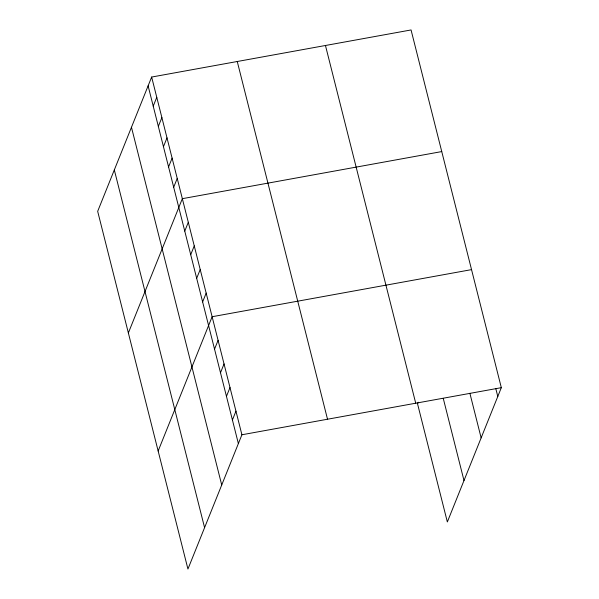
<?xml version="1.0" encoding="UTF-8"?>
<svg xmlns="http://www.w3.org/2000/svg" width="599" height="599" viewBox="0 0 599 599"><rect width="100%" height="100%" fill="white"/><g stroke="black" fill="none" stroke-linecap="round" stroke-linejoin="round"><path stroke-width="0.9" d="M151.652 77.046L97.674 211.327L187.936 569.05L241.914 434.769L151.652 77.046L411.064 29.95L501.326 387.673L447.348 521.954L417.563 403.906L418.229 402.243M153.224 106.135L156.766 97.323M158.338 126.404L161.88 117.591M163.452 146.673L167.001 137.86M168.574 166.941L172.115 158.136M173.688 187.217L177.229 178.405M128.358 332.954L182.343 198.673L441.755 151.577M184.754 231.094L188.303 222.281M190.714 254.702L194.256 245.889M196.674 278.318L200.216 269.505M202.627 301.926L206.168 293.113M158.151 451.002L212.128 316.721L471.54 269.625M214.547 349.142L218.088 340.329M220.499 372.75L224.041 363.937M226.459 396.358L230.001 387.553M232.412 419.974L235.961 411.161M241.914 434.769L501.326 387.673M495.8 388.609L497.784 396.478M469.886 393.288L481.139 437.884M443.253 398.35L463.993 480.548M325.459 45.494L415.721 403.209M237.256 61.51L327.518 419.225M148.11 85.859L238.372 443.582M131.466 127.265L221.727 484.988M114.319 169.929L204.581 527.644"/></g></svg>
